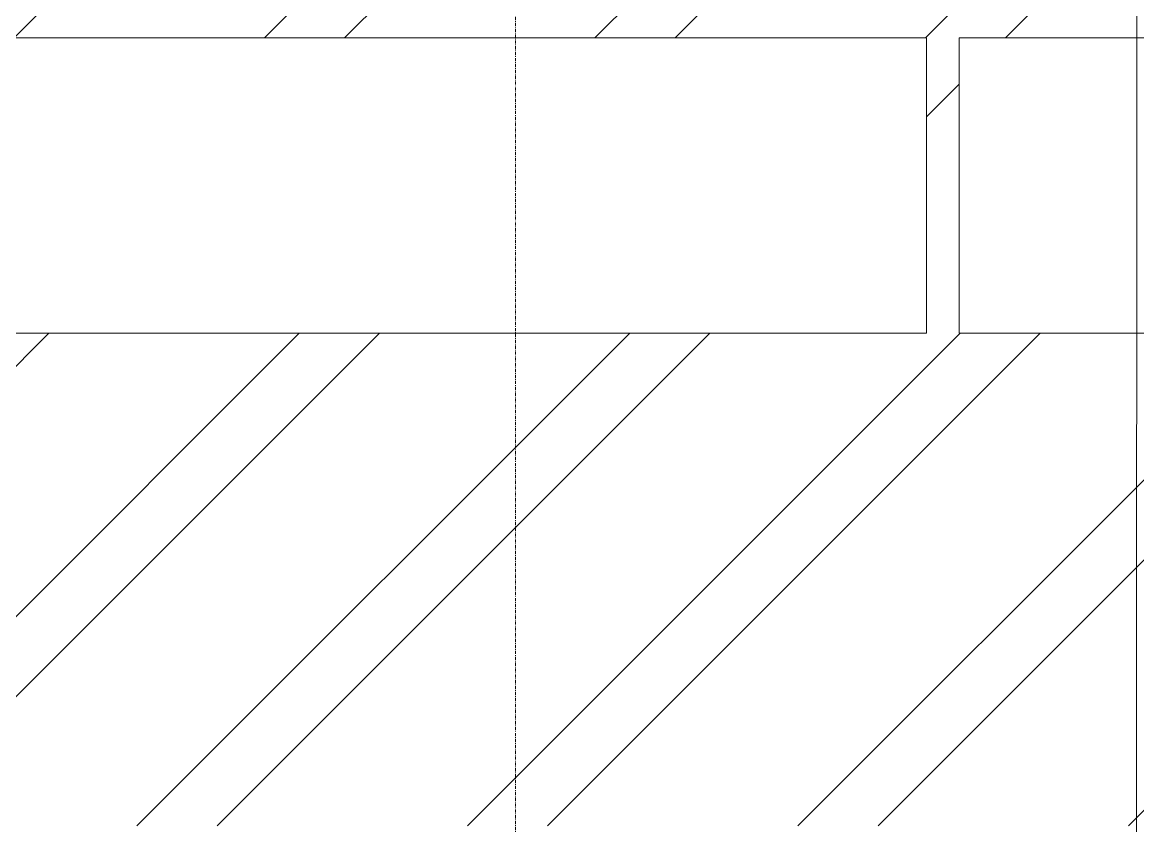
# Model space of a CAD drawing. Header units: centimetres. Extents: x -391356 to -382095, y -768 to 204275.
# Drawn here: x -385117.6 to -384947.8, y 200573.2 to 200695.5 of the extents above; entities that cross this region are included whole.
import ezdxf

# ---------------------------------------------------------------- set-up
doc = ezdxf.new("R2010")
doc.units = ezdxf.units.CM
doc.linetypes.add('虛線圓點 3_16_', pattern=[0.79375, 0.47625, -0.15875, 0, -0.15875])
for name, color, linetype, lineweight in [('房間標籤', 7, 'Continuous', 5), ('柱線-1', 7, '虛線圓點 3_16_', 5), ('樓板', 7, 'Continuous', 5), ('表面樣式', 7, 'Continuous', 5)]:
    doc.layers.add(name, color=color, linetype=linetype, lineweight=lineweight)

msp = doc.modelspace()

# ---------------------------------------------------------------- hatches: boundary and pattern name
at = {"layer": '表面樣式'}
h = msp.add_hatch(dxfattribs=at)
h.set_pattern_fill('FP_13', color=256, style=0, pattern_type=2)
h.set_pattern_definition([(45, (3618.321751032944, 0), (-25.14471713899363, 25.14471713899363), []), (45, (3618.321751032944, 38.1), (-25.14471713899363, 25.14471713899363), [])])
h.paths.add_polyline_path([(-386197.4849147359, 200573.163197804), (-384227.4849147361, 200573.163197804), (-384227.4849147361, 200648.143197804), (-384404.9849147352, 200648.143197804), (-384404.9849147352, 200693.143197804), (-384227.4849147361, 200693.143197804), (-384227.4849147361, 200702.4131978035), (-385311.1849147353, 200702.4131978035), (-385311.1849147353, 200702.1631978035), (-385312.6849147353, 200702.1631978035), (-385312.6849147353, 200695.5631978035), (-385326.2849147352, 200695.5631978035), (-385326.2849147352, 200702.1631978035), (-385327.7849147352, 200702.1631978035), (-385327.7849147352, 200702.4131978035), (-386197.4849147359, 200702.4131978035), (-386197.4849147359, 200693.143197804), (-386119.9849147353, 200693.143197804), (-386119.9849147353, 200648.143197804), (-386197.4849147359, 200648.143197804), (-386197.4849147359, 200605.9267337236)])
h.paths.add_polyline_path([(-385575.447336085, 200648.143197804), (-385829.9849147353, 200648.143197804), (-385829.9849147353, 200693.143197804), (-385549.9849147353, 200693.143197804), (-385549.9849147353, 200648.143197804)])
h.paths.add_polyline_path([(-384974.9849147352, 200648.143197804), (-384974.9849147352, 200693.143197804), (-384694.9849147351, 200693.143197804), (-384694.9849147351, 200648.143197804), (-384897.7762904381, 200648.143197804)])
h.paths.add_polyline_path([(-385091.3965891943, 200648.143197804), (-385259.9849147352, 200648.143197804), (-385259.9849147352, 200693.143197804), (-384979.9849147353, 200693.143197804), (-384979.9849147353, 200648.143197804), (-385012.4849147353, 200648.143197804)])
h.paths.add_polyline_path([(-384413.7255435475, 200648.143197804), (-384689.9849147351, 200648.143197804), (-384689.9849147351, 200693.143197804), (-384409.9849147352, 200693.143197804), (-384409.9849147352, 200648.143197804)])
h.paths.add_polyline_path([(-385285.0168879506, 200648.143197804), (-385544.9849147353, 200648.143197804), (-385544.9849147353, 200693.143197804), (-385264.9849147352, 200693.143197804), (-385264.9849147352, 200648.143197804)])
h.paths.add_polyline_path([(-385962.6879335975, 200648.143197804), (-386114.9849147353, 200648.143197804), (-386114.9849147353, 200693.143197804), (-385834.9849147353, 200693.143197804), (-385834.9849147353, 200648.143197804)])
h.paths.add_polyline_path([(-385689.9849147353, 200702.9131978035), (-384227.4849147361, 200702.9131978035), (-384227.4849147361, 200703.1631978035), (-386197.4849147359, 200703.1631978035), (-386197.4849147359, 200702.9131978035), (-385692.4849147353, 200702.9131978035)])

# ---------------------------------------------------------------- linework, layer by layer
at = {"layer": '房間標籤'}
msp.add_line((-384947.8954542262, 201096.8004361294), (-384947.9972664076, 200506.7323554844), dxfattribs=at)
at = {"layer": '柱線-1'}
msp.add_line((-385042.4849147347, 204074.6850179882), (-385042.4849147347, 200429.0659532503), dxfattribs=at)
at = {"layer": '樓板'}
for p, q in [((-385259.9849147348, 200693.1431978038), (-384979.9849147348, 200693.1431978038)), ((-384979.9849147348, 200693.1431978038), (-384979.9849147348, 200648.1431978038)), ((-384974.9849147347, 200648.1431978038), (-384974.9849147347, 200693.1431978038)), ((-384974.9849147347, 200693.1431978038), (-384694.9849147348, 200693.1431978038)), ((-384979.9849147348, 200648.1431978038), (-385259.9849147348, 200648.1431978038)), ((-384694.9849147348, 200648.1431978038), (-384974.9849147347, 200648.1431978038))]:
    msp.add_line(p, q, dxfattribs=at)

doc.saveas('drawing.dxf')
